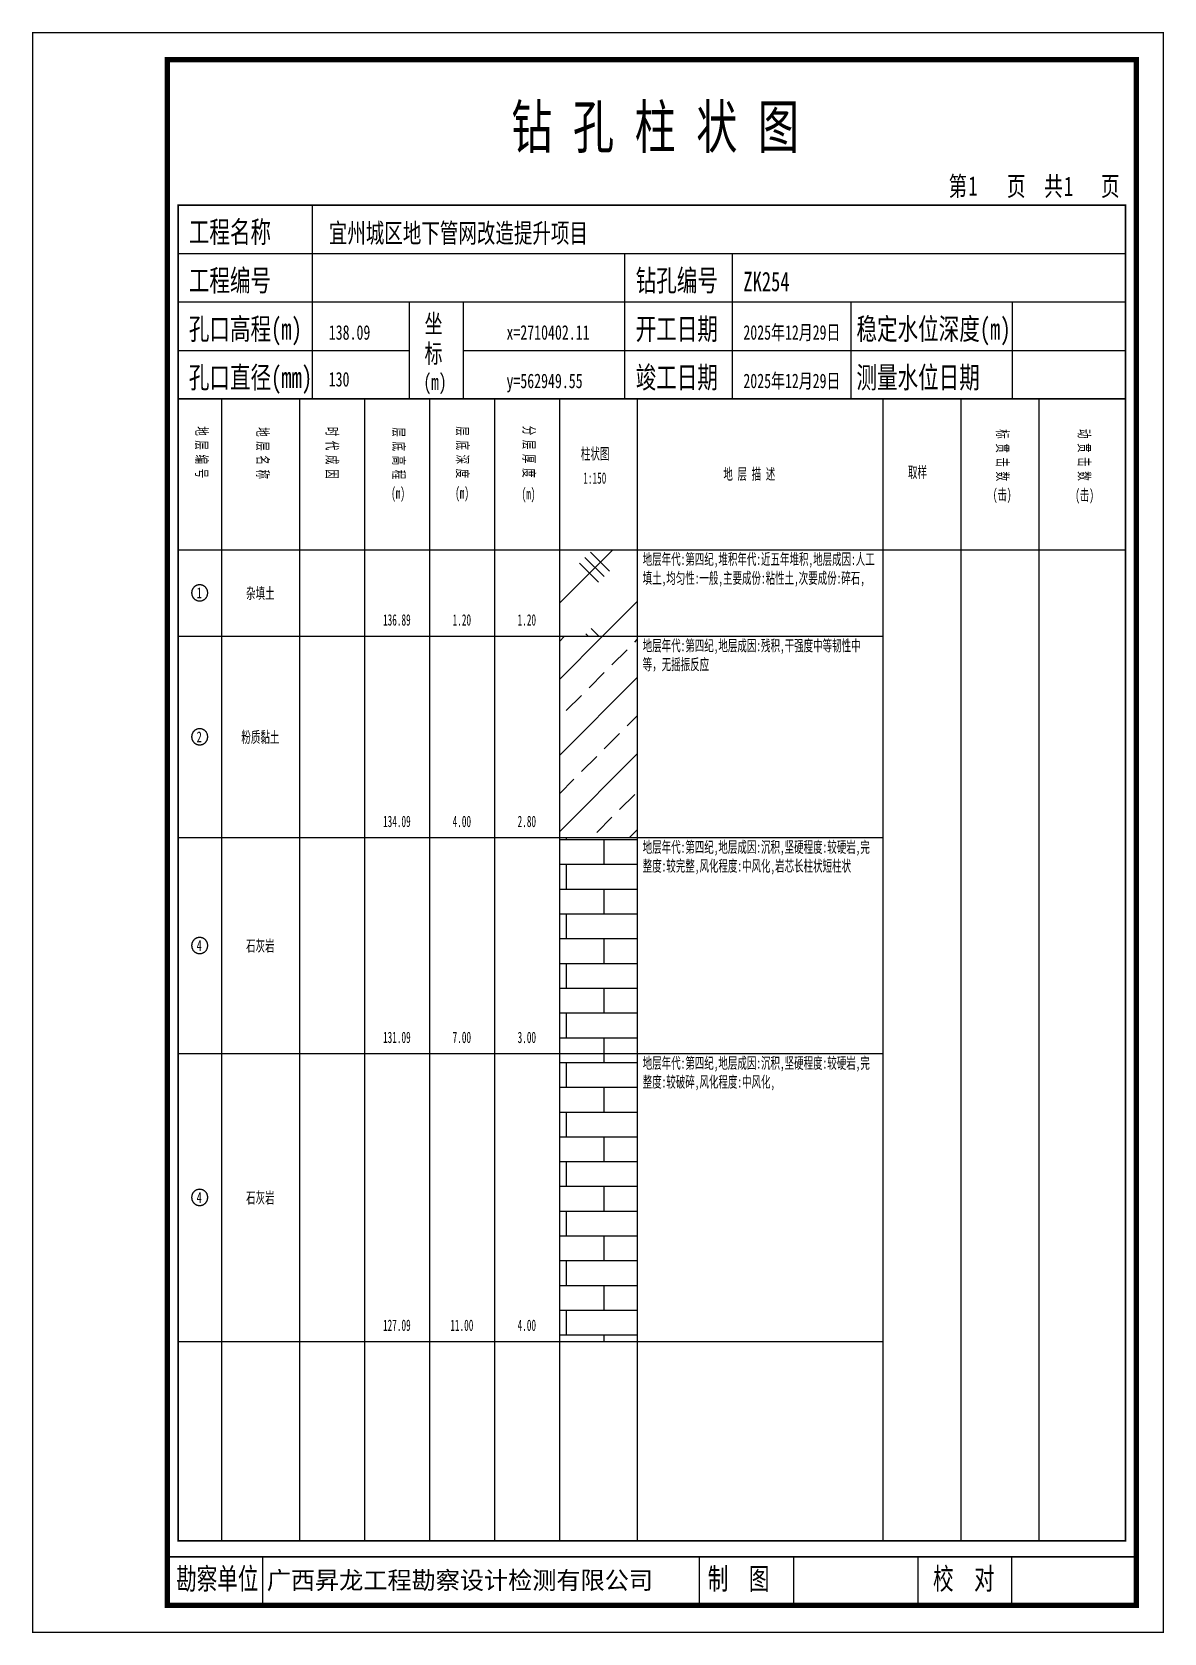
# Model space of a CAD drawing. Header units: millimetres. Extents: x 0 to 2711117, y 0 to 567555.
# Drawn here: x 54780.8 to 54991, y -0.1 to 297.1 of the extents above; entities that cross this region are included whole.
import ezdxf
from ezdxf.enums import TextEntityAlignment as Align

# ---------------------------------------------------------------- set-up
doc = ezdxf.new("R2010")
doc.units = ezdxf.units.MM
doc.layers.add('GICAD_POU_TEXTS', color=7, linetype='Continuous')
doc.layers.add('勘察点图例', color=7, linetype='Continuous')
doc.styles.add('HEAD_FONT', font='simfang.ttf', dxfattribs={"width": 0.6})
doc.styles.add('HEAD_FONT2', font='simfang.ttf', dxfattribs={"width": 0.6})
doc.styles.add('HT', font='simhei.ttf')
doc.styles.add('LZ_FONT', font='simfang.ttf', dxfattribs={"width": 0.7, "height": 8})
doc.styles.add('成果图图块', font='simfang.ttf', dxfattribs={"height": 2.5})
doc.styles.add('成果图表体', font='simfang.ttf', dxfattribs={"width": 0.6, "height": 2.1})
pattern_1 = [(0, (0, 0), (0, 4.6), []), (90, (0, 0), (-7, 4.6), [4.6, -4.6])]

# ---------------------------------------------------------------- blocks, each defined once
blk = doc.blocks.new('ZK254')
for p, q in [((52, 229), (52, 265)), ((27, 256), (203, 256)), ((110, 229), (110, 256)), ((130, 229), (130, 256)), ((27, 247), (203, 247)), ((70, 229), (70, 247)), ((80, 229), (80, 247)), ((152, 229), (152, 247)), ((182, 229), (182, 247)), ((27, 238), (70, 238)), ((80, 238), (203, 238)), ((27, 229), (35.05, 229)), ((35.05, 229), (35.05, 17)), ((35.05, 229), (49.53, 229)), ((49.53, 229), (49.53, 17)), ((49.53, 229), (61.6, 229)), ((61.6, 229), (61.6, 17)), ((61.6, 229), (73.68, 229)), ((73.68, 229), (73.68, 17)), ((73.68, 229), (85.75, 229)), ((85.75, 229), (85.75, 17)), ((85.75, 229), (97.82, 229)), ((97.82, 229), (97.82, 17)), ((97.82, 229), (112.3, 229)), ((112.3, 229), (112.3, 17)), ((112.3, 229), (157.93, 229)), ((157.93, 229), (157.93, 17)), ((157.93, 229), (172.42, 229)), ((172.42, 229), (172.42, 17)), ((172.42, 229), (186.9, 229)), ((186.9, 229), (186.9, 17)), ((186.9, 229), (203, 229)), ((27, 201), (203, 201)), ((27, 17), (35.05, 17)), ((35.05, 17), (49.53, 17)), ((49.53, 17), (61.6, 17)), ((61.6, 17), (73.68, 17)), ((73.68, 17), (85.75, 17)), ((85.75, 17), (97.82, 17)), ((97.82, 17), (112.3, 17)), ((112.3, 17), (157.93, 17)), ((157.93, 17), (172.42, 17)), ((172.42, 17), (186.9, 17)), ((42.74, 4.95), (42.74, 13.95)), ((42.74, 4.95), (42.74, 13.95)), ((123.83, 4.95), (123.83, 13.95)), ((141.38, 4.95), (141.38, 13.95)), ((164.48, 4.95), (164.48, 13.95)), ((181.84, 4.95), (181.84, 13.95)), ((181.84, 4.95), (181.84, 13.95))]:
    blk.add_line(p, q)
for points, const_width in [([(0, 0), (210, 0), (210, 297), (0, 297)], 0.25), ([(25, 5), (205, 5), (205, 292), (25, 292)], 1), ([(27, 265), (203, 265), (203, 17), (27, 17)], 0.3)]:
    blk.add_lwpolyline(points, close=True, dxfattribs=dict(const_width=const_width))
at = {"const_width": 0.3}
for points in [[(27, 229), (203, 229)], [(25, 14), (205, 14)]]:
    blk.add_lwpolyline(points, dxfattribs=at)
at = {"style": 'LZ_FONT', "width": 0.7}
for s, height, p in [('钻 孔 柱 状 图', 8, (88.9, 275.54)), ('第', 3.6, (170.12, 266.7)), ('页', 3.6, (180.96, 266.7)), ('共', 3.6, (187.88, 266.7)), ('页', 3.6, (198.44, 266.7)), ('1', 3.6, (173.78, 266.75)), ('1', 3.6, (191.54, 266.7)), ('工程名称', 4, (29, 258)), ('宜州城区地下管网改造提升项目', 3.6, (55, 258)), ('工程编号', 4, (29, 249)), ('钻孔编号', 4, (112, 249)), ('ZK254', 3.6, (132, 249)), ('孔口高程(m)', 4, (29, 240)), ('坐', 3.5, (72.79, 241.24)), ('开工日期', 4, (112, 240)), ('稳定水位深度(m)', 4, (153, 240)), ('138.09', 2.7, (55, 240)), ('x=2710402.11', 2.7, (88, 240)), ('2025年12月29日', 2.7, (132, 240)), ('标', 3.5, (72.79, 235.7)), ('孔口直径(mm)', 4, (29, 231)), ('竣工日期', 4, (112, 231)), ('测量水位日期', 4, (153, 231)), ('130', 2.7, (54.98, 231.31)), ('(m) ', 3, (72.59, 230.65)), ('y=562949.55', 2.7, (88, 231)), ('2025年12月29日', 2.7, (132, 231)), ('勘察单位', 4, (26.65, 7.95)), ('制  图', 4, (125.4, 7.95)), ('校  对', 4, (167.22, 7.95))]:
    blk.add_text(s, height=height, dxfattribs=at).set_placement(p)
at = {"style": 'HT'}
blk.add_text('广西昇龙工程勘察设计检测有限公司', height=3.2865, dxfattribs=at).set_placement((43.48, 8.02))
at = {"char_height": 2.1, "width": 22.806, "attachment_point": 1, "rotation": 270, "style": 'HEAD_FONT'}
for s, insert in [('地 层 编 号', (32.46, 223.92)), ('地 层 名 称', (43.79, 223.76)), ('时 代 成 因', (56.67, 223.83)), ('层 底 高 程', (69.07, 223.71)), ('层 底 深 度', (80.9, 223.91)), ('分 层 厚 度', (93.26, 224.01)), ('标 贯 击 数', (181.21, 223.37)), ('动 贯 击 数', (196.38, 223.43))]:
    blk.add_mtext(s, dxfattribs=dict(at, insert=insert))
at = {"char_height": 2.1, "attachment_point": 1}
for s, insert, width, style in [('柱状图', (101.82, 219.87), 7.855, 'HEAD_FONT2'), ('1:150', (102.26, 215.36), 6.9223, 'HEAD_FONT2'), ('地 层 描 述', (128.29, 216.11), 22.0781, 'HEAD_FONT2'), ('取样', (162.58, 216.44), 7.855, 'HEAD_FONT2'), ('(m)', (66.58, 212.56), 4.7944, 'HEAD_FONT'), ('(m)', (78.47, 212.61), 4.7944, 'HEAD_FONT'), ('(m)', (90.81, 212.43), 4.7944, 'HEAD_FONT'), ('(击)', (178.33, 212.31), 7.855, 'HEAD_FONT2'), ('(击)', (193.64, 212.22), 7.855, 'HEAD_FONT2')]:
    blk.add_mtext(s, dxfattribs=dict(at, insert=insert, width=width, style=style))
blk = doc.blocks.new('ZK254_0')
at = {"color": 7}
blk.add_polyline3d([(-1.5, 0.02, 0), (-1.5, -0.06, 0), (-1.49, -0.13, 0), (-1.48, -0.2, 0), (-1.47, -0.28, 0), (-1.46, -0.35, 0), (-1.44, -0.42, 0), (-1.41, -0.49, 0), (-1.39, -0.56, 0), (-1.36, -0.63, 0), (-1.32, -0.69, 0), (-1.29, -0.76, 0), (-1.25, -0.82, 0), (-1.2, -0.88, 0), (-1.16, -0.94, 0), (-1.11, -0.99, 0), (-1.06, -1.04, 0), (-1.01, -1.1, 0), (-0.95, -1.14, 0), (-0.89, -1.19, 0), (-0.83, -1.23, 0), (-0.77, -1.27, 0), (-0.71, -1.31, 0), (-0.64, -1.34, 0), (-0.57, -1.37, 0), (-0.51, -1.4, 0), (-0.44, -1.42, 0), (-0.36, -1.44, 0), (-0.29, -1.46, 0), (-0.22, -1.47, 0), (-0.15, -1.48, 0), (-0.07, -1.48, 0), (0, -1.48, 0), (0.07, -1.48, 0), (0.15, -1.48, 0), (0.22, -1.47, 0), (0.29, -1.46, 0), (0.36, -1.44, 0), (0.44, -1.42, 0), (0.51, -1.4, 0), (0.57, -1.37, 0), (0.64, -1.34, 0), (0.71, -1.31, 0), (0.77, -1.27, 0), (0.83, -1.23, 0), (0.89, -1.19, 0), (0.95, -1.14, 0), (1.01, -1.1, 0), (1.06, -1.04, 0), (1.11, -0.99, 0), (1.16, -0.94, 0), (1.2, -0.88, 0), (1.25, -0.82, 0), (1.29, -0.76, 0), (1.32, -0.69, 0), (1.36, -0.63, 0), (1.39, -0.56, 0), (1.41, -0.49, 0), (1.44, -0.42, 0), (1.46, -0.35, 0), (1.47, -0.28, 0), (1.48, -0.2, 0), (1.49, -0.13, 0), (1.5, -0.06, 0), (1.5, 0.02, 0), (1.5, 0.09, 0), (1.49, 0.16, 0), (1.48, 0.24, 0), (1.47, 0.31, 0), (1.46, 0.38, 0), (1.44, 0.45, 0), (1.41, 0.52, 0), (1.39, 0.59, 0), (1.36, 0.66, 0), (1.32, 0.72, 0), (1.29, 0.79, 0), (1.25, 0.85, 0), (1.2, 0.91, 0), (1.16, 0.97, 0), (1.11, 1.02, 0), (1.06, 1.08, 0), (1.01, 1.13, 0), (0.95, 1.18, 0), (0.89, 1.22, 0), (0.83, 1.26, 0), (0.77, 1.3, 0), (0.71, 1.34, 0), (0.64, 1.37, 0), (0.57, 1.4, 0), (0.51, 1.43, 0), (0.44, 1.45, 0), (0.36, 1.47, 0), (0.29, 1.49, 0), (0.22, 1.5, 0), (0.15, 1.51, 0), (0.07, 1.51, 0), (0, 1.52, 0), (-0.07, 1.51, 0), (-0.15, 1.51, 0), (-0.22, 1.5, 0), (-0.29, 1.49, 0), (-0.36, 1.47, 0), (-0.44, 1.45, 0), (-0.51, 1.43, 0), (-0.57, 1.4, 0), (-0.64, 1.37, 0), (-0.71, 1.34, 0), (-0.77, 1.3, 0), (-0.83, 1.26, 0), (-0.89, 1.22, 0), (-0.95, 1.18, 0), (-1.01, 1.13, 0), (-1.06, 1.08, 0), (-1.11, 1.02, 0), (-1.16, 0.97, 0), (-1.2, 0.91, 0), (-1.25, 0.85, 0), (-1.29, 0.79, 0), (-1.32, 0.72, 0), (-1.36, 0.66, 0), (-1.39, 0.59, 0), (-1.41, 0.52, 0), (-1.44, 0.45, 0), (-1.46, 0.38, 0), (-1.47, 0.31, 0), (-1.48, 0.24, 0), (-1.49, 0.16, 0), (-1.5, 0.09, 0), (-1.5, 0.02, 0)], dxfattribs=at)
at = {"layer": 'GICAD_POU_TEXTS', "color": 7, "style": '成果图图块', "width": 0.7}
blk.add_text('1', height=2, dxfattribs=at).set_placement((-0.09, -0.99), align=Align.CENTER)
blk = doc.blocks.new('ZK254_1')
at = {"color": 7}
blk.add_polyline3d([(-1.5, 0.02, 0), (-1.5, -0.06, 0), (-1.49, -0.13, 0), (-1.48, -0.2, 0), (-1.47, -0.28, 0), (-1.46, -0.35, 0), (-1.44, -0.42, 0), (-1.41, -0.49, 0), (-1.39, -0.56, 0), (-1.36, -0.63, 0), (-1.32, -0.69, 0), (-1.29, -0.76, 0), (-1.25, -0.82, 0), (-1.2, -0.88, 0), (-1.16, -0.94, 0), (-1.11, -0.99, 0), (-1.06, -1.04, 0), (-1.01, -1.1, 0), (-0.95, -1.14, 0), (-0.89, -1.19, 0), (-0.83, -1.23, 0), (-0.77, -1.27, 0), (-0.71, -1.31, 0), (-0.64, -1.34, 0), (-0.57, -1.37, 0), (-0.51, -1.4, 0), (-0.44, -1.42, 0), (-0.36, -1.44, 0), (-0.29, -1.46, 0), (-0.22, -1.47, 0), (-0.15, -1.48, 0), (-0.07, -1.48, 0), (0, -1.48, 0), (0.07, -1.48, 0), (0.15, -1.48, 0), (0.22, -1.47, 0), (0.29, -1.46, 0), (0.36, -1.44, 0), (0.44, -1.42, 0), (0.51, -1.4, 0), (0.57, -1.37, 0), (0.64, -1.34, 0), (0.71, -1.31, 0), (0.77, -1.27, 0), (0.83, -1.23, 0), (0.89, -1.19, 0), (0.95, -1.14, 0), (1.01, -1.1, 0), (1.06, -1.04, 0), (1.11, -0.99, 0), (1.16, -0.94, 0), (1.2, -0.88, 0), (1.25, -0.82, 0), (1.29, -0.76, 0), (1.32, -0.69, 0), (1.36, -0.63, 0), (1.39, -0.56, 0), (1.41, -0.49, 0), (1.44, -0.42, 0), (1.46, -0.35, 0), (1.47, -0.28, 0), (1.48, -0.2, 0), (1.49, -0.13, 0), (1.5, -0.06, 0), (1.5, 0.02, 0), (1.5, 0.09, 0), (1.49, 0.16, 0), (1.48, 0.24, 0), (1.47, 0.31, 0), (1.46, 0.38, 0), (1.44, 0.45, 0), (1.41, 0.52, 0), (1.39, 0.59, 0), (1.36, 0.66, 0), (1.32, 0.72, 0), (1.29, 0.79, 0), (1.25, 0.85, 0), (1.2, 0.91, 0), (1.16, 0.97, 0), (1.11, 1.02, 0), (1.06, 1.08, 0), (1.01, 1.13, 0), (0.95, 1.18, 0), (0.89, 1.22, 0), (0.83, 1.26, 0), (0.77, 1.3, 0), (0.71, 1.34, 0), (0.64, 1.37, 0), (0.57, 1.4, 0), (0.51, 1.43, 0), (0.44, 1.45, 0), (0.36, 1.47, 0), (0.29, 1.49, 0), (0.22, 1.5, 0), (0.15, 1.51, 0), (0.07, 1.51, 0), (0, 1.52, 0), (-0.07, 1.51, 0), (-0.15, 1.51, 0), (-0.22, 1.5, 0), (-0.29, 1.49, 0), (-0.36, 1.47, 0), (-0.44, 1.45, 0), (-0.51, 1.43, 0), (-0.57, 1.4, 0), (-0.64, 1.37, 0), (-0.71, 1.34, 0), (-0.77, 1.3, 0), (-0.83, 1.26, 0), (-0.89, 1.22, 0), (-0.95, 1.18, 0), (-1.01, 1.13, 0), (-1.06, 1.08, 0), (-1.11, 1.02, 0), (-1.16, 0.97, 0), (-1.2, 0.91, 0), (-1.25, 0.85, 0), (-1.29, 0.79, 0), (-1.32, 0.72, 0), (-1.36, 0.66, 0), (-1.39, 0.59, 0), (-1.41, 0.52, 0), (-1.44, 0.45, 0), (-1.46, 0.38, 0), (-1.47, 0.31, 0), (-1.48, 0.24, 0), (-1.49, 0.16, 0), (-1.5, 0.09, 0), (-1.5, 0.02, 0)], dxfattribs=at)
at = {"layer": 'GICAD_POU_TEXTS', "color": 7, "style": '成果图图块', "width": 0.7}
blk.add_text('2', height=2, dxfattribs=at).set_placement((-0.09, -0.99), align=Align.CENTER)
blk = doc.blocks.new('ZK254_2')
at = {"color": 7}
blk.add_polyline3d([(-1.5, 0.02, 0), (-1.5, -0.06, 0), (-1.49, -0.13, 0), (-1.48, -0.2, 0), (-1.47, -0.28, 0), (-1.46, -0.35, 0), (-1.44, -0.42, 0), (-1.41, -0.49, 0), (-1.39, -0.56, 0), (-1.36, -0.63, 0), (-1.32, -0.69, 0), (-1.29, -0.76, 0), (-1.25, -0.82, 0), (-1.2, -0.88, 0), (-1.16, -0.94, 0), (-1.11, -0.99, 0), (-1.06, -1.04, 0), (-1.01, -1.1, 0), (-0.95, -1.14, 0), (-0.89, -1.19, 0), (-0.83, -1.23, 0), (-0.77, -1.27, 0), (-0.71, -1.31, 0), (-0.64, -1.34, 0), (-0.57, -1.37, 0), (-0.51, -1.4, 0), (-0.44, -1.42, 0), (-0.36, -1.44, 0), (-0.29, -1.46, 0), (-0.22, -1.47, 0), (-0.15, -1.48, 0), (-0.07, -1.48, 0), (0, -1.48, 0), (0.07, -1.48, 0), (0.15, -1.48, 0), (0.22, -1.47, 0), (0.29, -1.46, 0), (0.36, -1.44, 0), (0.44, -1.42, 0), (0.51, -1.4, 0), (0.57, -1.37, 0), (0.64, -1.34, 0), (0.71, -1.31, 0), (0.77, -1.27, 0), (0.83, -1.23, 0), (0.89, -1.19, 0), (0.95, -1.14, 0), (1.01, -1.1, 0), (1.06, -1.04, 0), (1.11, -0.99, 0), (1.16, -0.94, 0), (1.2, -0.88, 0), (1.25, -0.82, 0), (1.29, -0.76, 0), (1.32, -0.69, 0), (1.36, -0.63, 0), (1.39, -0.56, 0), (1.41, -0.49, 0), (1.44, -0.42, 0), (1.46, -0.35, 0), (1.47, -0.28, 0), (1.48, -0.2, 0), (1.49, -0.13, 0), (1.5, -0.06, 0), (1.5, 0.02, 0), (1.5, 0.09, 0), (1.49, 0.16, 0), (1.48, 0.24, 0), (1.47, 0.31, 0), (1.46, 0.38, 0), (1.44, 0.45, 0), (1.41, 0.52, 0), (1.39, 0.59, 0), (1.36, 0.66, 0), (1.32, 0.72, 0), (1.29, 0.79, 0), (1.25, 0.85, 0), (1.2, 0.91, 0), (1.16, 0.97, 0), (1.11, 1.02, 0), (1.06, 1.08, 0), (1.01, 1.13, 0), (0.95, 1.18, 0), (0.89, 1.22, 0), (0.83, 1.26, 0), (0.77, 1.3, 0), (0.71, 1.34, 0), (0.64, 1.37, 0), (0.57, 1.4, 0), (0.51, 1.43, 0), (0.44, 1.45, 0), (0.36, 1.47, 0), (0.29, 1.49, 0), (0.22, 1.5, 0), (0.15, 1.51, 0), (0.07, 1.51, 0), (0, 1.52, 0), (-0.07, 1.51, 0), (-0.15, 1.51, 0), (-0.22, 1.5, 0), (-0.29, 1.49, 0), (-0.36, 1.47, 0), (-0.44, 1.45, 0), (-0.51, 1.43, 0), (-0.57, 1.4, 0), (-0.64, 1.37, 0), (-0.71, 1.34, 0), (-0.77, 1.3, 0), (-0.83, 1.26, 0), (-0.89, 1.22, 0), (-0.95, 1.18, 0), (-1.01, 1.13, 0), (-1.06, 1.08, 0), (-1.11, 1.02, 0), (-1.16, 0.97, 0), (-1.2, 0.91, 0), (-1.25, 0.85, 0), (-1.29, 0.79, 0), (-1.32, 0.72, 0), (-1.36, 0.66, 0), (-1.39, 0.59, 0), (-1.41, 0.52, 0), (-1.44, 0.45, 0), (-1.46, 0.38, 0), (-1.47, 0.31, 0), (-1.48, 0.24, 0), (-1.49, 0.16, 0), (-1.5, 0.09, 0), (-1.5, 0.02, 0)], dxfattribs=at)
at = {"layer": 'GICAD_POU_TEXTS', "color": 7, "style": '成果图图块', "width": 0.7}
blk.add_text('4', height=2, dxfattribs=at).set_placement((-0.09, -0.99), align=Align.CENTER)
blk = doc.blocks.new('ZK254_3')
at = {"color": 7}
blk.add_polyline3d([(-1.5, 0.02, 0), (-1.5, -0.06, 0), (-1.49, -0.13, 0), (-1.48, -0.2, 0), (-1.47, -0.28, 0), (-1.46, -0.35, 0), (-1.44, -0.42, 0), (-1.41, -0.49, 0), (-1.39, -0.56, 0), (-1.36, -0.63, 0), (-1.32, -0.69, 0), (-1.29, -0.76, 0), (-1.25, -0.82, 0), (-1.2, -0.88, 0), (-1.16, -0.94, 0), (-1.11, -0.99, 0), (-1.06, -1.04, 0), (-1.01, -1.1, 0), (-0.95, -1.14, 0), (-0.89, -1.19, 0), (-0.83, -1.23, 0), (-0.77, -1.27, 0), (-0.71, -1.31, 0), (-0.64, -1.34, 0), (-0.57, -1.37, 0), (-0.51, -1.4, 0), (-0.44, -1.42, 0), (-0.36, -1.44, 0), (-0.29, -1.46, 0), (-0.22, -1.47, 0), (-0.15, -1.48, 0), (-0.07, -1.48, 0), (0, -1.48, 0), (0.07, -1.48, 0), (0.15, -1.48, 0), (0.22, -1.47, 0), (0.29, -1.46, 0), (0.36, -1.44, 0), (0.44, -1.42, 0), (0.51, -1.4, 0), (0.57, -1.37, 0), (0.64, -1.34, 0), (0.71, -1.31, 0), (0.77, -1.27, 0), (0.83, -1.23, 0), (0.89, -1.19, 0), (0.95, -1.14, 0), (1.01, -1.1, 0), (1.06, -1.04, 0), (1.11, -0.99, 0), (1.16, -0.94, 0), (1.2, -0.88, 0), (1.25, -0.82, 0), (1.29, -0.76, 0), (1.32, -0.69, 0), (1.36, -0.63, 0), (1.39, -0.56, 0), (1.41, -0.49, 0), (1.44, -0.42, 0), (1.46, -0.35, 0), (1.47, -0.28, 0), (1.48, -0.2, 0), (1.49, -0.13, 0), (1.5, -0.06, 0), (1.5, 0.02, 0), (1.5, 0.09, 0), (1.49, 0.16, 0), (1.48, 0.24, 0), (1.47, 0.31, 0), (1.46, 0.38, 0), (1.44, 0.45, 0), (1.41, 0.52, 0), (1.39, 0.59, 0), (1.36, 0.66, 0), (1.32, 0.72, 0), (1.29, 0.79, 0), (1.25, 0.85, 0), (1.2, 0.91, 0), (1.16, 0.97, 0), (1.11, 1.02, 0), (1.06, 1.08, 0), (1.01, 1.13, 0), (0.95, 1.18, 0), (0.89, 1.22, 0), (0.83, 1.26, 0), (0.77, 1.3, 0), (0.71, 1.34, 0), (0.64, 1.37, 0), (0.57, 1.4, 0), (0.51, 1.43, 0), (0.44, 1.45, 0), (0.36, 1.47, 0), (0.29, 1.49, 0), (0.22, 1.5, 0), (0.15, 1.51, 0), (0.07, 1.51, 0), (0, 1.52, 0), (-0.07, 1.51, 0), (-0.15, 1.51, 0), (-0.22, 1.5, 0), (-0.29, 1.49, 0), (-0.36, 1.47, 0), (-0.44, 1.45, 0), (-0.51, 1.43, 0), (-0.57, 1.4, 0), (-0.64, 1.37, 0), (-0.71, 1.34, 0), (-0.77, 1.3, 0), (-0.83, 1.26, 0), (-0.89, 1.22, 0), (-0.95, 1.18, 0), (-1.01, 1.13, 0), (-1.06, 1.08, 0), (-1.11, 1.02, 0), (-1.16, 0.97, 0), (-1.2, 0.91, 0), (-1.25, 0.85, 0), (-1.29, 0.79, 0), (-1.32, 0.72, 0), (-1.36, 0.66, 0), (-1.39, 0.59, 0), (-1.41, 0.52, 0), (-1.44, 0.45, 0), (-1.46, 0.38, 0), (-1.47, 0.31, 0), (-1.48, 0.24, 0), (-1.49, 0.16, 0), (-1.5, 0.09, 0), (-1.5, 0.02, 0)], dxfattribs=at)
at = {"layer": 'GICAD_POU_TEXTS', "color": 7, "style": '成果图图块', "width": 0.7}
blk.add_text('4', height=2, dxfattribs=at).set_placement((-0.09, -0.99), align=Align.CENTER)

msp = doc.modelspace()

# ---------------------------------------------------------------- hatches: boundary and pattern name
at = {"layer": '勘察点图例'}
h = msp.add_hatch(dxfattribs=at)
h.set_pattern_fill('GKZTT', color=256, scale=0.5, style=0, pattern_type=2)
h.set_pattern_definition([(45, (0, 0), (-7.0710678, 7.0710678), []), (135, (2.5, -1), (-14.1421356, -14.1421356), [5, -15]), (135, (1.5, -2), (-14.1421356, -14.1421356), [5, -15]), (135, (0.5, -3), (-14.1421356, -14.1421356), [5, -15]), (135, (16.5, -1), (-14.1421356, -14.1421356), [5, -15]), (135, (15.5, -2), (-14.1421356, -14.1421356), [5, -15]), (135, (14.5, -3), (-14.1421356, -14.1421356), [5, -15])])
h.paths.add_polyline_path([(54878.7, 184.96), (54893.18, 184.96), (54893.18, 201), (54878.7, 201)])
h = msp.add_hatch(dxfattribs=at)
h.set_pattern_fill('GKFZNT', color=256, scale=0.5, style=0, pattern_type=2)
h.set_pattern_definition([(45, (0, 0), (-7.0710678, 7.0710678), []), (45, (7.071, 0), (-7.0710678, 7.0710678), [4, -2])])
h.paths.add_polyline_path([(54878.7, 147.55), (54893.18, 147.55), (54893.18, 184.96), (54878.7, 184.96)])
h = msp.add_hatch(dxfattribs=at)
h.set_pattern_fill('GKSHY', color=256, scale=0.5, style=0, pattern_type=2)
h.set_pattern_definition(pattern_1)
h.paths.add_polyline_path([(54878.7, 107.45), (54893.18, 107.45), (54893.18, 147.55), (54878.7, 147.55)])
h = msp.add_hatch(dxfattribs=at)
h.set_pattern_fill('GKSHY', color=256, scale=0.5, style=0, pattern_type=2)
h.set_pattern_definition(pattern_1)
h.paths.add_polyline_path([(54878.7, 54), (54893.18, 54), (54893.18, 107.45), (54878.7, 107.45)])

# ---------------------------------------------------------------- linework, layer by layer
for p, q in [((54807.88, 184.96), (54893.18, 184.96)), ((54893.18, 184.96), (54938.81, 184.96)), ((54807.88, 147.55), (54893.18, 147.55)), ((54893.18, 147.55), (54938.81, 147.55)), ((54807.88, 107.45), (54893.18, 107.45)), ((54893.18, 107.45), (54938.81, 107.45)), ((54807.88, 54), (54893.18, 54)), ((54893.18, 54), (54938.81, 54))]:
    msp.add_line(p, q, dxfattribs=at)

# ---------------------------------------------------------------- block references
for name, p in [('ZK254', (54780.88, 0)), ('ZK254_0', (54811.9, 192.98)), ('ZK254_1', (54811.9, 166.25)), ('ZK254_2', (54811.9, 127.5)), ('ZK254_3', (54811.9, 80.73))]:
    msp.add_blockref(name, p, dxfattribs=at)

# ---------------------------------------------------------------- texts
at = {"layer": '勘察点图例', "style": '成果图表体', "width": 0.6}
for s, p in [('杂填土', (54823.17, 192.98)), ('136.89', (54848.52, 187.96)), ('1.20', (54860.59, 187.96)), ('1.20', (54872.66, 187.96)), ('粉质黏土', (54823.17, 166.25)), ('134.09', (54848.52, 150.55)), ('4.00', (54860.59, 150.55)), ('2.80', (54872.66, 150.55)), ('石灰岩', (54823.17, 127.5)), ('131.09', (54848.52, 110.45)), ('7.00', (54860.59, 110.45)), ('3.00', (54872.66, 110.45)), ('石灰岩', (54823.17, 80.73)), ('127.09', (54848.52, 57)), ('11.00', (54860.59, 57)), ('4.00', (54872.66, 57))]:
    msp.add_text(s, height=2.1, dxfattribs=at).set_placement(p, align=Align.MIDDLE)
at = {"layer": '勘察点图例', "char_height": 2.1, "width": 43.6296, "attachment_point": 1, "style": '成果图表体'}
for s, insert in [('地层年代:第四纪,堆积年代:近五年堆积,地层成因:人工填土,均匀性:一般,主要成份:粘性土,次要成份:碎石,', (54894.18, 200.3)), ('地层年代:第四纪,地层成因:残积,干强度中等韧性中等，无摇振反应', (54894.18, 184.26)), ('地层年代:第四纪,地层成因:沉积,坚硬程度:较硬岩,完整度:较完整,风化程度:中风化,岩芯长柱状短柱状', (54894.18, 146.85)), ('地层年代:第四纪,地层成因:沉积,坚硬程度:较硬岩,完整度:较破碎,风化程度:中风化,', (54894.18, 106.75))]:
    msp.add_mtext(s, dxfattribs=dict(at, insert=insert))

doc.saveas('drawing.dxf')
